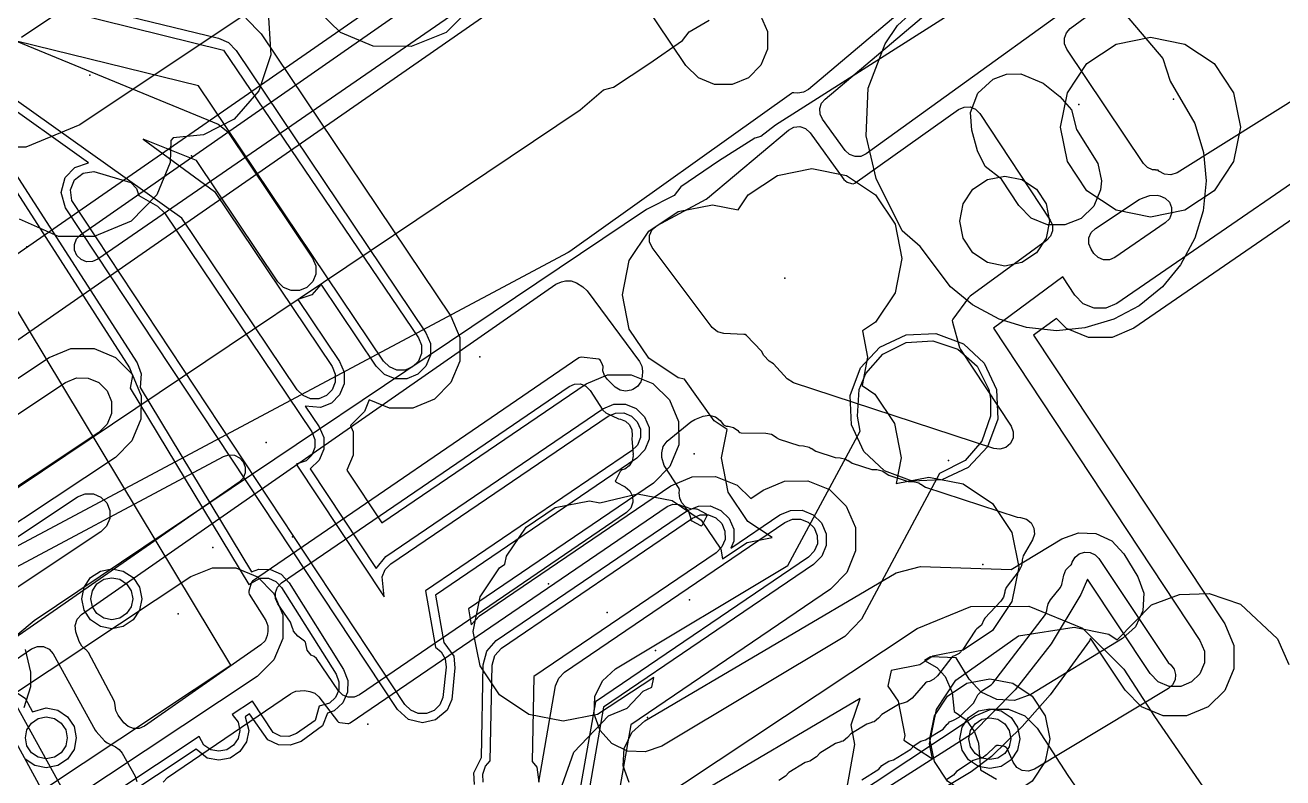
# Model space of a CAD drawing. Header units: metres. Extents: x 8738 to 9560, y -8972 to -7699.
# Drawn here: x 9314.67 to 9356.62, y -7965.08 to -7939.97 of the extents above; entities that cross this region are included whole.
import ezdxf

# ---------------------------------------------------------------- set-up
doc = ezdxf.new("R2010")
doc.units = ezdxf.units.M
for name, color, linetype in [('AI_GREENING_EXCLUSIONS', 1, 'Continuous'), ('AI_GREENING_LAWN', 82, 'Continuous'), ('AI_GREENING_REJECTED', 6, 'Continuous')]:
    doc.layers.add(name, color=color, linetype=linetype)

msp = doc.modelspace()

# ---------------------------------------------------------------- linework, layer by layer
at = {"layer": 'AI_GREENING_EXCLUSIONS'}
for points in [[(9342.246, -7914.149), (9344.919, -7918.065), (9345.149, -7918.607), (9345.152, -7919.196), (9344.929, -7919.741), (9344.513, -7920.158), (9332.529, -7928.165), (9331.989, -7928.389), (9331.403, -7928.389), (9330.863, -7928.165), (9330.702, -7928.005), (9326.572, -7930.826), (9326.705, -7931.147), (9326.705, -7931.732), (9326.481, -7932.273), (9326.067, -7932.687), (9314.545, -7940.385)], [(9353.291, -7934.66), (9339.694, -7943.31), (9339.214, -7943.687), (9339.011, -7943.744), (9337.802, -7944.512), (9336.536, -7945.361), (9336.316, -7945.649), (9335.391, -7946.126), (9314.962, -7959.84), (9314.417, -7960.296)], [(9353.291, -7934.66), (9339.694, -7943.31), (9339.214, -7943.687), (9339.011, -7943.744), (9337.802, -7944.512), (9336.536, -7945.361), (9336.316, -7945.649), (9335.391, -7946.126), (9314.962, -7959.84), (9314.417, -7960.296)], [(9328.012, -7935.597), (9316.49, -7943.295), (9314.687, -7944.042), (9312.737, -7944.042)], [(9339.202, -7939.643), (9339.427, -7940.184), (9339.429, -7940.769), (9339.206, -7941.31), (9338.793, -7941.725), (9338.253, -7941.95), (9337.668, -7941.951), (9337.126, -7941.729), (9336.711, -7941.316), (9333.771, -7936.937)], [(9309.04, -7937.767), (9321.281, -7940.8), (9327.785, -7950.4), (9327.89, -7950.652), (9327.891, -7950.925), (9327.787, -7951.177), (9327.594, -7951.371), (9327.342, -7951.476), (9327.069, -7951.477), (9326.816, -7951.373), (9326.623, -7951.18), (9320.451, -7941.99), (9314.374, -7940.508), (9321.104, -7943.271), (9321.424, -7943.53), (9324.257, -7947.748), (9324.362, -7948), (9324.363, -7948.273), (9324.259, -7948.526), (9324.066, -7948.72), (9323.814, -7948.825), (9323.541, -7948.825), (9323.288, -7948.721), (9323.095, -7948.529), (9320.382, -7944.489), (9318.6, -7943.771), (9320.987, -7945.524), (9324.905, -7951.358), (9325.01, -7951.611), (9325.011, -7951.884), (9324.907, -7952.136), (9324.714, -7952.33), (9324.462, -7952.435), (9324.189, -7952.436), (9323.936, -7952.332), (9323.743, -7952.139), (9319.896, -7946.411), (9313.716, -7942.016)], [(9312.904, -7938.4), (9321.118, -7940.403), (9321.453, -7940.554), (9321.711, -7940.817), (9328.034, -7950.232), (9328.184, -7950.593), (9328.185, -7950.983), (9328.037, -7951.344), (9327.761, -7951.62), (9327.401, -7951.77), (9327.011, -7951.771), (9326.65, -7951.623), (9326.374, -7951.347), (9324.54, -7948.616), (9324.233, -7948.969), (9323.763, -7949.119), (9325.154, -7951.191), (9325.304, -7951.551), (9325.305, -7951.942), (9325.157, -7952.302), (9324.882, -7952.579), (9324.521, -7952.729), (9324.012, -7952.681), (9324.476, -7953.372), (9324.626, -7953.732), (9324.627, -7954.122), (9324.478, -7954.483), (9324.173, -7954.772), (9326.372, -7958.097), (9326.695, -7957.698), (9333.943, -7952.769), (9334.302, -7952.617), (9334.693, -7952.614), (9335.054, -7952.761), (9335.332, -7953.034), (9335.485, -7953.393), (9335.488, -7953.784), (9335.341, -7954.145), (9335.068, -7954.423), (9328.356, -7958.987), (9328.637, -7960.567), (9328.966, -7961.027), (9329.006, -7961.415), (9328.899, -7962.465), (9328.742, -7962.823), (9328.355, -7963.153), (9327.922, -7963.251), (9327.454, -7963.135), (9327.088, -7962.803), (9316.014, -7946.063), (9315.873, -7945.552), (9316.005, -7945.055), (9316.321, -7944.718), (9316.783, -7944.565), (9313.626, -7942.32)], [(9351.358, -7939.601), (9352.624, -7941.086), (9352.868, -7941.841), (9353.69, -7943.251), (9353.98, -7944.214), (9354.071, -7945.164), (9353.97, -7946.165), (9353.69, -7947.077), (9353.214, -7947.964), (9352.607, -7948.7), (9351.827, -7949.336), (9350.984, -7949.783), (9350.021, -7950.073), (9349.071, -7950.164), (9348.07, -7950.063), (9347.158, -7949.783), (9346.271, -7949.307), (9345.535, -7948.7), (9344.525, -7947.353), (9343.925, -7946.831), (9343.057, -7945.084), (9342.727, -7943.661), (9342.794, -7942.077), (9343.355, -7940.593), (9343.769, -7939.979), (9344.937, -7938.906)], [(9329.631, -7939.294), (9328.709, -7940.216), (9327.544, -7940.686), (9326.275, -7940.669), (9325.191, -7940.216), (9324.478, -7939.525)], [(9312.902, -7956.404), (9333.178, -7942.794), (9333.957, -7942.133), (9334.298, -7942.042), (9335.473, -7941.259), (9336.601, -7940.486), (9336.819, -7940.196), (9337.49, -7939.798)], [(9312.902, -7956.404), (9333.178, -7942.794), (9333.957, -7942.133), (9334.298, -7942.042), (9335.473, -7941.259), (9336.601, -7940.486), (9336.819, -7940.196), (9337.49, -7939.798)], [(9322.78, -7939.727), (9322.868, -7940.957), (9322.464, -7942.16), (9321.638, -7943.103), (9320.618, -7943.626), (9319.604, -7943.729), (9319.525, -7943.817), (9319.508, -7944.547), (9319.055, -7945.631), (9318.2, -7946.508), (9316.968, -7947.023), (9315.78, -7947.023), (9314.481, -7946.44)], [(9322.025, -7939.734), (9322.541, -7940.259), (9328.864, -7949.675), (9329.165, -7950.395), (9329.166, -7951.176), (9328.869, -7951.897), (9328.319, -7952.45), (9327.599, -7952.751), (9326.818, -7952.752), (9326.146, -7952.476), (9325.99, -7952.856), (9325.52, -7953.328), (9325.606, -7953.534), (9325.608, -7954.315), (9325.401, -7954.817), (9326.566, -7956.576), (9333.381, -7951.943), (9334.099, -7951.638), (9334.88, -7951.632), (9335.603, -7951.925), (9336.159, -7952.472), (9336.464, -7953.19), (9336.47, -7953.971), (9336.177, -7954.694), (9335.63, -7955.25), (9329.454, -7959.45), (9329.549, -7959.982), (9329.823, -7959.678), (9336.203, -7955.341), (9336.922, -7955.036), (9337.702, -7955.03), (9338.425, -7955.323), (9338.874, -7955.764), (9339.282, -7955.486), (9340, -7955.182), (9340.781, -7955.175), (9341.504, -7955.468), (9342.06, -7956.016), (9342.365, -7956.734), (9342.371, -7957.514), (9342.078, -7958.238), (9341.531, -7958.794), (9334.876, -7963.319), (9334.23, -7966.989)], [(9360.575, -7942.736), (9351.086, -7949.256), (9350.723, -7949.41), (9350.328, -7949.413), (9349.963, -7949.263), (9349.685, -7948.983), (9349.28, -7948.37), (9346.966, -7950.076), (9353.858, -7960.497), (9354.007, -7960.858), (9354.006, -7961.248), (9353.855, -7961.608), (9353.579, -7961.884), (9353.218, -7962.032), (9352.828, -7962.031), (9352.468, -7961.881), (9352.192, -7961.604), (9350.103, -7958.459), (9349.882, -7958.972), (9348.897, -7960.618), (9347.696, -7962.146), (9346.239, -7963.626), (9341.701, -7966.513)], [(9361.087, -7943.597), (9351.652, -7950.08), (9350.926, -7950.39), (9350.137, -7950.394), (9349.407, -7950.094), (9349.073, -7949.758), (9348.306, -7950.317), (9354.691, -7959.944), (9354.988, -7960.665), (9354.986, -7961.446), (9354.685, -7962.166), (9354.132, -7962.716), (9353.41, -7963.013), (9352.63, -7963.011), (9351.91, -7962.711), (9351.36, -7962.158), (9350.211, -7960.429), (9350.17, -7960.508), (9348.864, -7962.315), (9347.927, -7963.373), (9346.909, -7964.368), (9346.224, -7964.878), (9343.184, -7966.712)], [(9314.348, -7944.934), (9318.399, -7951.238), (9318.542, -7951.601), (9318.506, -7952.058), (9322.217, -7958.213), (9322.458, -7958.121), (9322.848, -7958.132), (9323.204, -7958.291), (9323.472, -7958.574), (9325.292, -7961.466), (9325.432, -7961.831), (9325.421, -7962.221), (9325.262, -7962.577), (9324.979, -7962.845), (9324.758, -7962.93), (9324.589, -7963.345), (9323.872, -7963.866), (9323.505, -7963.998), (9323.115, -7963.98), (9322.762, -7963.814), (9322.151, -7962.947), (9322.002, -7963.045), (9322.126, -7963.499), (9322.05, -7963.882), (9321.833, -7964.206), (9321.509, -7964.423), (9321.126, -7964.499), (9320.743, -7964.423), (9320.368, -7964.13), (9316.435, -7966.742)], [(9332.582, -7965.33), (9332.971, -7964.232), (9334.131, -7963.01), (9334.746, -7962.759), (9335.287, -7962.189), (9335.577, -7962.06), (9335.64, -7961.741), (9333.76, -7962.969), (9332.612, -7963.197), (9331.464, -7962.969), (9330.491, -7962.318), (9329.841, -7961.345), (9329.612, -7960.197), (9329.841, -7959.049), (9330.491, -7958.076), (9330.671, -7957.955), (9330.724, -7957.688), (9331.375, -7956.715), (9332.348, -7956.064), (9333.496, -7955.836), (9333.842, -7955.905), (9335.099, -7955.604), (9336.247, -7955.832), (9337.22, -7956.483), (9337.87, -7957.456), (9337.935, -7957.781), (9338.755, -7957.233), (9339.582, -7957.068), (9338.774, -7956.528), (9338.123, -7955.555), (9337.895, -7954.407), (9338.083, -7953.462), (9337.652, -7953.175), (9336.662, -7951.779), (9336.446, -7951.736), (9335.473, -7951.086), (9334.822, -7950.113), (9334.594, -7948.965), (9334.822, -7947.817), (9335.473, -7946.843), (9336.446, -7946.193), (9337.594, -7945.965), (9338.458, -7946.136), (9338.792, -7945.636), (9339.765, -7944.986), (9340.913, -7944.757), (9342.062, -7944.986), (9343.035, -7945.636), (9343.685, -7946.609), (9343.913, -7947.757), (9343.685, -7948.906), (9343.035, -7949.879), (9342.598, -7950.171), (9342.773, -7951.053), (9342.585, -7951.998), (9343.016, -7952.286), (9343.666, -7953.259), (9343.895, -7954.407), (9343.724, -7955.266), (9344.812, -7955.05), (9345.96, -7955.278), (9346.934, -7955.928), (9347.584, -7956.902), (9347.812, -7958.05), (9347.584, -7959.198), (9346.934, -7960.171), (9345.96, -7960.821), (9344.944, -7961.023), (9344.518, -7961.308), (9343.552, -7961.5), (9343.448, -7962.02), (9343.787, -7962.526), (9344.015, -7963.674), (9343.984, -7963.829), (9344.936, -7964.453), (9344.836, -7963.947), (9345.064, -7962.799), (9345.714, -7961.826), (9347.801, -7960.35), (9349.666, -7960.059), (9350.814, -7960.288), (9351.093, -7960.475), (9352.241, -7959.313), (9353.172, -7958.963), (9354.166, -7958.936), (9355.216, -7959.288), (9356.44, -7960.447), (9356.826, -7961.303)], [(9314.096, -7945.097), (9318.147, -7951.401), (9318.247, -7951.655), (9318.173, -7952.086), (9322.123, -7958.638), (9322.508, -7958.417), (9322.781, -7958.424), (9323.031, -7958.536), (9323.218, -7958.734), (9325.038, -7961.626), (9325.136, -7961.881), (9325.129, -7962.154), (9325.017, -7962.404), (9324.819, -7962.591), (9324.474, -7962.687), (9324.347, -7963.167), (9323.717, -7963.609), (9323.46, -7963.701), (9323.187, -7963.688), (9322.94, -7963.572), (9322.246, -7962.524), (9321.572, -7962.971), (9321.773, -7963.231), (9321.826, -7963.499), (9321.773, -7963.767), (9321.621, -7963.994), (9321.394, -7964.146), (9321.126, -7964.199), (9320.858, -7964.146), (9320.631, -7963.994), (9320.467, -7963.705), (9316.234, -7966.515)], [(9311.003, -7970.481), (9315.378, -7965.403), (9321.523, -7961.323), (9313.486, -7947.99)], [(9308.805, -7955.478), (9315.463, -7951.058), (9316.185, -7950.761), (9316.965, -7950.763), (9317.685, -7951.064), (9318.235, -7951.617), (9318.532, -7952.339), (9318.53, -7953.12), (9318.229, -7953.84), (9317.676, -7954.39), (9311.501, -7958.49)], [(9309.358, -7956.311), (9316.016, -7951.891), (9316.377, -7951.742), (9316.767, -7951.743), (9317.127, -7951.894), (9317.402, -7952.171), (9317.551, -7952.531), (9317.55, -7952.922), (9317.399, -7953.282), (9317.122, -7953.557), (9310.706, -7957.817)], [(9312.223, -7958.496), (9316.416, -7955.712), (9316.668, -7955.608), (9316.941, -7955.609), (9317.193, -7955.714), (9317.386, -7955.908), (9317.49, -7956.161), (9317.489, -7956.434), (9317.384, -7956.686), (9317.19, -7956.878), (9312.957, -7959.689)], [(9329.656, -7965.304), (9329.635, -7964.914), (9329.887, -7964.409), (9329.948, -7961.313), (9330.068, -7960.856), (9330.385, -7960.505), (9336.765, -7956.168), (9337.125, -7956.015), (9337.515, -7956.012), (9337.877, -7956.159), (9338.155, -7956.432), (9338.307, -7956.792), (9338.31, -7957.182), (9338.213, -7957.422), (9339.844, -7956.313), (9340.203, -7956.161), (9340.593, -7956.158), (9340.955, -7956.304), (9341.233, -7956.578), (9341.385, -7956.937), (9341.389, -7957.327), (9341.242, -7957.689), (9340.969, -7957.967), (9333.964, -7962.729), (9333.189, -7967.136)], [(9329.947, -7965.229), (9329.932, -7964.957), (9330.022, -7964.699), (9330.185, -7964.517), (9330.248, -7961.319), (9330.332, -7960.999), (9330.554, -7960.753), (9336.934, -7956.416), (9337.186, -7956.309), (9337.459, -7956.307), (9337.712, -7956.409), (9337.907, -7956.601), (9338.013, -7956.852), (9338.015, -7957.126), (9337.913, -7957.379), (9337.721, -7957.573), (9331.64, -7961.708), (9331.585, -7964.544), (9331.741, -7964.733), (9331.799, -7965.226), (9332.363, -7962.019), (9332.465, -7961.76), (9332.659, -7961.561), (9340.013, -7956.561), (9340.264, -7956.455), (9340.537, -7956.452), (9340.79, -7956.555), (9340.985, -7956.747), (9341.092, -7956.998), (9341.094, -7957.271), (9340.991, -7957.524), (9340.8, -7957.719), (9333.691, -7962.553), (9332.876, -7967.185)], [(9334.812, -7965.24), (9334.619, -7964.687), (9334.652, -7964.103), (9334.905, -7963.576), (9335.342, -7963.186), (9343.726, -7958.24), (9344.539, -7958.033), (9347.565, -7958.137), (9349.254, -7957.109), (9349.804, -7956.908), (9350.388, -7956.933), (9350.919, -7957.18), (9351.315, -7957.611), (9351.781, -7958.377), (9351.981, -7958.927), (9351.957, -7959.511), (9351.71, -7960.042), (9351.279, -7960.438), (9348.221, -7962.298), (9347.672, -7962.499), (9347.087, -7962.474), (9346.556, -7962.227), (9346.16, -7961.796), (9345.722, -7961.075), (9344.873, -7961.046), (9344.671, -7961.165), (9345.083, -7961.402), (9345.357, -7961.701), (9345.591, -7962.237), (9345.661, -7962.873), (9346.054, -7963.152), (9346.338, -7963.548), (9346.467, -7963.932), (9346.536, -7964.815), (9347.076, -7965.132)], [(9314.281, -7962.294), (9320.192, -7958.368), (9320.914, -7958.072), (9321.695, -7958.074), (9322.415, -7958.375), (9322.965, -7958.928), (9323.261, -7959.65), (9323.259, -7960.43), (9322.958, -7961.151), (9322.405, -7961.701), (9316.188, -7965.829), (9315.525, -7966.113), (9314.131, -7966.43)], [(9332.241, -7968.191), (9344.422, -7960.103), (9346.212, -7959.364), (9348.148, -7959.361), (9349.941, -7960.094), (9351.32, -7961.453), (9352.34, -7963.037), (9358.848, -7972.479)], [(9314.662, -7960.8), (9314.843, -7961.559), (9314.845, -7962.043), (9314.622, -7962.752)], [(9314.662, -7960.8), (9314.843, -7961.559), (9314.845, -7962.043), (9314.622, -7962.752)], [(9314.343, -7962.211), (9314.667, -7962.428), (9314.91, -7962.881), (9314.91, -7962.881), (9315.373, -7962.751), (9315.756, -7962.827), (9316.08, -7963.044), (9316.297, -7963.368), (9316.373, -7963.751), (9316.297, -7964.134), (9316.08, -7964.458), (9315.756, -7964.675), (9315.373, -7964.751), (9314.99, -7964.675), (9314.666, -7964.458)], [(9341.319, -7969.682), (9342.347, -7963.967), (9342.222, -7963.314), (9342.518, -7962.435), (9336.866, -7965.77)], [(9334.177, -7971.106), (9346.358, -7963.018), (9346.895, -7962.797), (9347.476, -7962.796), (9348.014, -7963.016), (9348.427, -7963.424), (9349.45, -7965.011), (9355.957, -7974.453)]]:
    msp.add_lwpolyline(points, dxfattribs=at)
for points in [[(9352.209, -7946.372), (9351.061, -7946.143), (9350.087, -7945.493), (9349.437, -7944.52), (9349.209, -7943.372), (9349.437, -7942.223), (9350.087, -7941.25), (9351.061, -7940.6), (9352.209, -7940.372), (9353.357, -7940.6), (9354.33, -7941.25), (9354.98, -7942.223), (9355.209, -7943.372), (9354.98, -7944.52), (9354.33, -7945.493), (9353.357, -7946.143), (9352.209, -7946.372)], [(9349.568, -7942.793), (9349.74, -7943.456), (9350.457, -7944.59), (9350.571, -7945.164), (9350.541, -7945.464), (9350.314, -7946.004), (9349.898, -7946.416), (9349.356, -7946.637), (9348.771, -7946.634), (9348.231, -7946.407), (9347.819, -7945.991), (9347.237, -7945.109), (9346.695, -7944.691), (9346.434, -7944.167), (9346.245, -7943.471), (9346.205, -7942.887), (9346.45, -7942.238), (9346.961, -7941.769), (9347.408, -7941.605), (9347.884, -7941.59), (9348.623, -7941.901), (9349.189, -7942.348), (9349.568, -7942.793)], [(9319.316, -7946.227), (9324.227, -7953.539), (9324.332, -7953.791), (9324.332, -7954.064), (9324.228, -7954.317), (9324.036, -7954.51), (9323.709, -7954.616), (9326.639, -7959.043), (9326.572, -7958.381), (9326.676, -7958.135), (9326.864, -7957.946), (9334.112, -7953.018), (9334.363, -7952.911), (9334.637, -7952.909), (9334.89, -7953.011), (9335.084, -7953.203), (9335.191, -7953.454), (9335.193, -7953.727), (9335.091, -7953.981), (9334.899, -7954.175), (9328.026, -7958.848), (9328.36, -7960.721), (9328.549, -7960.875), (9328.679, -7961.115), (9328.707, -7961.387), (9328.606, -7962.401), (9328.496, -7962.651), (9328.308, -7962.835), (9328.055, -7962.938), (9327.782, -7962.937), (9327.53, -7962.831), (9327.338, -7962.637), (9316.226, -7945.818), (9316.179, -7945.463), (9316.312, -7945.133), (9316.605, -7944.905), (9316.962, -7944.858), (9318.197, -7945.221), (9318.38, -7945.424), (9318.461, -7945.654), (9319.083, -7946.01), (9319.316, -7946.227)], [(9348.405, -7945.445), (9348.73, -7945.932), (9348.844, -7946.506), (9348.73, -7947.08), (9348.405, -7947.567), (9347.918, -7947.892), (9347.344, -7948.006), (9346.77, -7947.892), (9346.283, -7947.567), (9345.958, -7947.08), (9345.844, -7946.506), (9345.958, -7945.932), (9346.283, -7945.445), (9346.77, -7945.12), (9347.344, -7945.006), (9347.918, -7945.12), (9348.405, -7945.445)], [(9344.062, -7950.3), (9345.048, -7950.261), (9345.965, -7950.602), (9346.664, -7951.249), (9347.073, -7952.131), (9347.112, -7953.117), (9346.771, -7954.034), (9346.124, -7954.733), (9345.242, -7955.142), (9344.256, -7955.181), (9343.339, -7954.84), (9342.64, -7954.193), (9342.231, -7953.311), (9342.192, -7952.325), (9342.533, -7951.408), (9343.18, -7950.709), (9344.062, -7950.3)], [(9343.283, -7950.947), (9344.063, -7950.56), (9344.949, -7950.501), (9345.782, -7950.786), (9346.426, -7951.352), (9346.813, -7952.132), (9346.872, -7952.424), (9346.872, -7953.018), (9346.587, -7953.851), (9346.021, -7954.495), (9345.168, -7954.931), (9342.563, -7959.785), (9342.012, -7960.363), (9335.902, -7964.023), (9335.351, -7964.22), (9334.766, -7964.192), (9334.237, -7963.941), (9333.844, -7963.508), (9333.647, -7962.956), (9333.676, -7962.372), (9333.927, -7961.843), (9334.36, -7961.45), (9340.115, -7958.002), (9342.525, -7953.512), (9342.432, -7953.018), (9342.491, -7952.132), (9342.717, -7951.591), (9343.283, -7950.947)], [(9317.558, -7960.107), (9317.175, -7960.031), (9316.851, -7959.814), (9316.634, -7959.49), (9316.558, -7959.107), (9316.634, -7958.724), (9316.851, -7958.4), (9317.175, -7958.183), (9317.558, -7958.107), (9317.941, -7958.183), (9318.265, -7958.4), (9318.482, -7958.724), (9318.558, -7959.107), (9318.482, -7959.49), (9318.265, -7959.814), (9317.941, -7960.031), (9317.558, -7960.107)], [(9317.29, -7959.754), (9317.063, -7959.602), (9316.911, -7959.375), (9316.858, -7959.107), (9316.911, -7958.839), (9317.063, -7958.612), (9317.29, -7958.46), (9317.558, -7958.407), (9317.826, -7958.46), (9318.053, -7958.612), (9318.205, -7958.839), (9318.258, -7959.107), (9318.205, -7959.375), (9318.053, -7959.602), (9317.826, -7959.754), (9317.558, -7959.807), (9317.29, -7959.754)], [(9346.849, -7965.777), (9346.084, -7965.625), (9345.435, -7965.191), (9345.001, -7964.542), (9344.849, -7963.777), (9345.001, -7963.012), (9345.435, -7962.363), (9346.084, -7961.929), (9346.849, -7961.777), (9347.614, -7961.929), (9348.263, -7962.363), (9348.697, -7963.012), (9348.849, -7963.777), (9348.697, -7964.542), (9348.263, -7965.191), (9347.614, -7965.625), (9346.849, -7965.777)], [(9346.466, -7964.701), (9346.142, -7964.484), (9345.925, -7964.16), (9345.849, -7963.777), (9345.925, -7963.394), (9346.142, -7963.07), (9346.466, -7962.853), (9346.849, -7962.777), (9347.232, -7962.853), (9347.556, -7963.07), (9347.773, -7963.394), (9347.849, -7963.777), (9347.773, -7964.16), (9347.556, -7964.484), (9347.232, -7964.701), (9346.849, -7964.777), (9346.466, -7964.701)], [(9315.105, -7964.398), (9314.878, -7964.246), (9314.726, -7964.019), (9314.673, -7963.751), (9314.726, -7963.483), (9314.878, -7963.256), (9315.105, -7963.104), (9315.373, -7963.051), (9315.641, -7963.104), (9315.868, -7963.256), (9316.02, -7963.483), (9316.073, -7963.751), (9316.02, -7964.019), (9315.868, -7964.246), (9315.641, -7964.398), (9315.373, -7964.451), (9315.105, -7964.398)], [(9346.581, -7964.424), (9346.354, -7964.272), (9346.202, -7964.045), (9346.149, -7963.777), (9346.202, -7963.509), (9346.354, -7963.282), (9346.581, -7963.13), (9346.849, -7963.077), (9347.117, -7963.13), (9347.344, -7963.282), (9347.496, -7963.509), (9347.549, -7963.777), (9347.496, -7964.045), (9347.344, -7964.272), (9347.117, -7964.424), (9346.849, -7964.477), (9346.581, -7964.424)]]:
    msp.add_lwpolyline(points, close=True, dxfattribs=at)
at = {"layer": 'AI_GREENING_LAWN'}
for points in [[(9313.753, -7950.92), (9344.3, -7929.707)], [(9350.454, -7933.963), (9340.799, -7942.117), (9340.631, -7942.211), (9340.441, -7942.234), (9340.306, -7942.225), (9340.264, -7942.229), (9340.227, -7942.247), (9332.834, -7947.52), (9332.779, -7947.554), (9312.27, -7958.488)], [(9335.799, -7934.875), (9317.088, -7947.782), (9316.909, -7947.86), (9316.714, -7947.863), (9316.533, -7947.791), (9316.393, -7947.656), (9316.315, -7947.477), (9316.312, -7947.283), (9316.383, -7947.101), (9316.518, -7946.961), (9329.042, -7938.228)], [(9363.387, -7938.452), (9353.096, -7944.894), (9352.892, -7944.967), (9352.677, -7944.947), (9352.491, -7944.838), (9352.464, -7944.813), (9352.378, -7944.811), (9352.378, -7944.802), (9352.279, -7944.798), (9352.107, -7944.723), (9351.975, -7944.589), (9349.413, -7940.767), (9349.339, -7940.593), (9349.336, -7940.403), (9349.403, -7940.226), (9349.531, -7940.087), (9353.104, -7937.447)], [(9328.32, -7937.945), (9313.111, -7948.505)], [(9319.271, -7965.226), (9319.416, -7965.072), (9323.514, -7962.286), (9323.601, -7962.239), (9323.698, -7962.197), (9323.984, -7962.166), (9324.158, -7962.199), (9324.327, -7962.263), (9324.462, -7962.384), (9325.089, -7963.192), (9325.123, -7963.222), (9325.167, -7963.237), (9325.426, -7963.272), (9325.469, -7963.27), (9325.509, -7963.252), (9325.509, -7963.252), (9336.082, -7956.033), (9336.272, -7955.954), (9336.478, -7955.959), (9336.664, -7956.046), (9336.8, -7956.2), (9336.862, -7956.397), (9336.87, -7956.481), (9336.904, -7956.509), (9337.192, -7956.663), (9337.232, -7956.675), (9337.258, -7956.643), (9337.412, -7956.355), (9337.424, -7956.315), (9337.392, -7956.289), (9337.104, -7956.135), (9337.06, -7956.122), (9337.036, -7956.124), (9336.86, -7956.11), (9336.699, -7956.036), (9336.575, -7955.91), (9336.502, -7955.749), (9336.489, -7955.573), (9336.499, -7955.483), (9336.481, -7955.433), (9335.983, -7954.663), (9335.903, -7954.396), (9335.902, -7954.245), (9335.949, -7954.029), (9336.085, -7953.854), (9336.877, -7953.206), (9337.008, -7953.128), (9337.285, -7953.018), (9337.491, -7952.982), (9337.694, -7953.035), (9337.857, -7953.165), (9337.969, -7953.302), (9338.006, -7953.332), (9338.052, -7953.346), (9338.12, -7953.35), (9338.294, -7953.396), (9338.441, -7953.5), (9338.474, -7953.534), (9338.512, -7953.56), (9338.558, -7953.569), (9339.38, -7953.58), (9339.564, -7953.618), (9339.72, -7953.72), (9339.724, -7953.724), (9339.819, -7953.781), (9340.472, -7953.994), (9340.637, -7954.001), (9340.822, -7954.046), (9340.885, -7954.09), (9340.888, -7954.085), (9341.043, -7954.182), (9341.691, -7954.394), (9341.856, -7954.401), (9342.041, -7954.446), (9342.103, -7954.49), (9342.107, -7954.485), (9342.261, -7954.582), (9342.909, -7954.793), (9343.074, -7954.801), (9343.259, -7954.845), (9343.321, -7954.89), (9343.325, -7954.885), (9343.479, -7954.982), (9344.127, -7955.193), (9344.293, -7955.201), (9344.477, -7955.245), (9344.54, -7955.29), (9344.544, -7955.285), (9344.698, -7955.382), (9347.76, -7956.387), (9347.876, -7956.395), (9348.07, -7956.45), (9348.227, -7956.577), (9348.321, -7956.756), (9348.337, -7956.957), (9348.271, -7957.148), (9347.957, -7957.68), (9347.923, -7957.814), (9347.924, -7957.844), (9347.901, -7958.013), (9347.823, -7958.164), (9347.398, -7958.729), (9347.349, -7958.858), (9347.347, -7958.887), (9347.306, -7959.051), (9347.214, -7959.192), (9346.682, -7959.761), (9346.661, -7959.793), (9346.654, -7959.816), (9346.566, -7959.99), (9346.419, -7960.117), (9346.392, -7960.132), (9346.366, -7960.161), (9345.948, -7960.804), (9345.826, -7960.933), (9345.667, -7961.012), (9345.642, -7961.019), (9345.607, -7961.036), (9345.579, -7961.062), (9345.105, -7961.683), (9344.983, -7961.796), (9344.831, -7961.864), (9344.767, -7961.88), (9344.734, -7961.894), (9344.706, -7961.917), (9344.259, -7962.428), (9344.092, -7962.552), (9343.988, -7962.576), (9343.988, -7962.578), (9343.797, -7962.635), (9343.251, -7962.975), (9343.139, -7963.097), (9342.987, -7963.21), (9342.912, -7963.229), (9342.914, -7963.235), (9342.74, -7963.291), (9342.215, -7963.62), (9342.104, -7963.741), (9341.951, -7963.855), (9341.877, -7963.874), (9341.879, -7963.88), (9341.705, -7963.936), (9341.179, -7964.265), (9341.071, -7964.383), (9340.844, -7964.525), (9340.689, -7964.57), (9340.144, -7964.91), (9340.035, -7965.028), (9339.808, -7965.17)], [(9342.577, -7965.146), (9343.141, -7964.793), (9343.25, -7964.675), (9343.477, -7964.533), (9343.631, -7964.488), (9344.216, -7964.123), (9344.325, -7964.005), (9344.552, -7963.863), (9344.707, -7963.818), (9345.288, -7963.456), (9345.428, -7963.297), (9345.434, -7963.302), (9345.504, -7963.215), (9345.635, -7963.155), (9345.635, -7963.154), (9345.821, -7963.058), (9346.3, -7962.597), (9346.371, -7962.475), (9346.445, -7962.315), (9346.578, -7962.186), (9346.89, -7961.981), (9346.951, -7961.924), (9348.702, -7959.635), (9348.752, -7959.504), (9348.758, -7959.426), (9348.792, -7959.278), (9348.869, -7959.146), (9349.202, -7958.736), (9349.253, -7958.628), (9349.313, -7958.324), (9349.384, -7958.149), (9349.515, -7958.012), (9349.536, -7957.998), (9349.563, -7957.972), (9349.58, -7957.939), (9349.599, -7957.885), (9349.69, -7957.725), (9349.833, -7957.609), (9350.008, -7957.552), (9350.191, -7957.562), (9350.359, -7957.638), (9350.487, -7957.77), (9352.8, -7961.231), (9352.886, -7961.308), (9352.997, -7961.456), (9353.048, -7961.635), (9353.03, -7961.819), (9352.946, -7961.984), (9352.807, -7962.107), (9348.34, -7964.791), (9348.141, -7964.859), (9347.932, -7964.839), (9347.749, -7964.735), (9347.625, -7964.565), (9347.423, -7964.109), (9347.389, -7964.066), (9347.339, -7964.043), (9347.133, -7964.003), (9347.078, -7964.005), (9347.03, -7964.034), (9346.741, -7964.32), (9346.59, -7964.423), (9346.423, -7964.462), (9346.29, -7964.506), (9345.739, -7964.872), (9345.633, -7964.993), (9345.41, -7965.142)], [(9314.135, -7961.289), (9314.882, -7960.779), (9315.073, -7960.7), (9315.279, -7960.705), (9315.466, -7960.794), (9315.601, -7960.95), (9317.004, -7963.489), (9317.035, -7963.533), (9317.035, -7963.533), (9317.318, -7963.854), (9317.397, -7963.914), (9317.682, -7964.05), (9317.807, -7964.136), (9317.901, -7964.256), (9318.338, -7965.031), (9318.396, -7965.202)], [(9313.115, -7961.62), (9323.111, -7979.989), (9323.168, -7980.171), (9323.154, -7980.36), (9323.069, -7980.531), (9322.927, -7980.658), (9310.008, -7988.355)], [(9318.195, -7969.583), (9313.979, -7961.943)]]:
    msp.add_lwpolyline(points, dxfattribs=at)
for points in [[(9352.756, -7936.644), (9352.759, -7936.835), (9352.69, -7937.013), (9352.56, -7937.153), (9342.723, -7944.268), (9342.546, -7944.349), (9342.351, -7944.357), (9342.168, -7944.288), (9342.025, -7944.155), (9341.27, -7943.109), (9341.192, -7942.94), (9341.18, -7942.755), (9341.236, -7942.578), (9341.353, -7942.434), (9350.709, -7934.533), (9350.892, -7934.435), (9351.1, -7934.42), (9351.296, -7934.491), (9351.446, -7934.636), (9352.681, -7936.468), (9352.756, -7936.644)], [(9342.34, -7945.242), (9345.807, -7942.782), (9345.989, -7942.701), (9346.188, -7942.698), (9346.372, -7942.773), (9346.513, -7942.914), (9348.865, -7946.473), (9348.938, -7946.648), (9348.94, -7946.837), (9348.872, -7947.014), (9348.743, -7947.152), (9346.188, -7949.017), (9346.133, -7949.071), (9345.616, -7949.781), (9345.596, -7949.829), (9345.598, -7949.882), (9345.835, -7950.727), (9345.867, -7950.797), (9347.555, -7953.349), (9347.631, -7953.539), (9347.624, -7953.744), (9347.536, -7953.928), (9347.381, -7954.062), (9347.185, -7954.122), (9346.982, -7954.1), (9340.303, -7951.901), (9340.092, -7951.766), (9339.632, -7951.27), (9339.491, -7951.184), (9339.31, -7950.993), (9339.233, -7950.849), (9338.726, -7950.322), (9338.689, -7950.296), (9338.644, -7950.286), (9337.973, -7950.262), (9337.759, -7950.205), (9337.591, -7950.062), (9335.585, -7947.391), (9335.496, -7947.197), (9335.497, -7946.983), (9335.587, -7946.789), (9335.749, -7946.65), (9337.384, -7945.777), (9337.428, -7945.748), (9340.127, -7943.469), (9340.307, -7943.372), (9340.511, -7943.355), (9340.704, -7943.421), (9340.855, -7943.559), (9341.981, -7945.119), (9342.094, -7945.205), (9342.232, -7945.256), (9342.288, -7945.263), (9342.34, -7945.242)], [(9350.37, -7946.754), (9351.836, -7945.788), (9351.962, -7945.728), (9352.182, -7945.659), (9352.434, -7945.647), (9352.523, -7945.666), (9352.701, -7945.742), (9352.837, -7945.879), (9352.91, -7946.058), (9352.911, -7946.251), (9352.838, -7946.43), (9352.703, -7946.568), (9351.021, -7947.723), (9350.839, -7947.8), (9350.642, -7947.802), (9350.46, -7947.726), (9350.321, -7947.587), (9350.229, -7947.447), (9350.155, -7947.267), (9350.156, -7947.071), (9350.232, -7946.892), (9350.37, -7946.754)], [(9335.166, -7951.188), (9335.244, -7951.344), (9335.263, -7951.518), (9335.252, -7951.694), (9335.205, -7951.875), (9335.096, -7952.026), (9334.938, -7952.126), (9334.883, -7952.148), (9334.698, -7952.183), (9334.512, -7952.147), (9334.353, -7952.045), (9334.091, -7951.794), (9333.991, -7951.659), (9333.941, -7951.499), (9333.946, -7951.359), (9333.932, -7951.299), (9333.864, -7951.155), (9333.841, -7951.122), (9333.803, -7951.112), (9333.216, -7951.053), (9333.175, -7951.056), (9333.137, -7951.074), (9322.254, -7958.517), (9322.225, -7958.546), (9322.207, -7958.583), (9322.127, -7958.858), (9322.124, -7958.907), (9322.141, -7958.953), (9322.697, -7959.839), (9322.764, -7960.011), (9322.765, -7960.196), (9322.74, -7960.331), (9322.668, -7960.511), (9322.534, -7960.651), (9318.643, -7963.359), (9318.468, -7963.437), (9318.277, -7963.443), (9318.098, -7963.376), (9317.956, -7963.247), (9317.768, -7962.995), (9317.691, -7962.84), (9317.671, -7962.668), (9317.671, -7962.66), (9317.643, -7962.532), (9316.782, -7960.9), (9316.692, -7960.804), (9316.684, -7960.799), (9316.555, -7960.686), (9316.471, -7960.536), (9316.357, -7960.21), (9316.331, -7959.996), (9316.397, -7959.792), (9316.543, -7959.634), (9332.365, -7948.612), (9332.554, -7948.531), (9332.697, -7948.503), (9332.883, -7948.502), (9333.057, -7948.569), (9333.276, -7948.704), (9333.414, -7948.831), (9335.166, -7951.188)], [(9334.826, -7953.311), (9334.904, -7953.477), (9334.916, -7953.66), (9334.903, -7953.775), (9334.948, -7954.29), (9334.941, -7954.29), (9334.95, -7954.341), (9334.915, -7954.519), (9334.818, -7954.673), (9334.673, -7954.782), (9334.584, -7954.808), (9334.55, -7954.825), (9334.521, -7954.861), (9334.367, -7955.149), (9334.355, -7955.189), (9334.387, -7955.215), (9334.686, -7955.375), (9334.842, -7955.505), (9334.933, -7955.687), (9334.944, -7955.891), (9334.873, -7956.082), (9334.732, -7956.229), (9325.816, -7962.317), (9325.637, -7962.394), (9325.442, -7962.396), (9325.261, -7962.323), (9325.121, -7962.186), (9324.383, -7961.105), (9324.31, -7961.038), (9324.209, -7960.986), (9324.079, -7960.82), (9324.028, -7960.615), (9324.028, -7960.611), (9324.015, -7960.56), (9323.981, -7960.52), (9323.765, -7960.361), (9323.621, -7960.194), (9323.591, -7960.088), (9323.587, -7960.09), (9323.521, -7959.894), (9323.094, -7959.279), (9323.016, -7959.1), (9323.013, -7958.904), (9323.085, -7958.722), (9323.222, -7958.582), (9332.812, -7952.021), (9332.994, -7951.944), (9333.191, -7951.943), (9333.374, -7952.019), (9333.512, -7952.159), (9333.942, -7952.815), (9334.043, -7952.903), (9334.465, -7953.1), (9334.525, -7953.114), (9334.694, -7953.184), (9334.826, -7953.311)], [(9313.524, -7960.777), (9313.336, -7960.689), (9313.2, -7960.532), (9312.651, -7959.54), (9312.592, -7959.352), (9312.609, -7959.156), (9312.701, -7958.982), (9312.853, -7958.857), (9321.283, -7954.363), (9321.462, -7954.307), (9321.65, -7954.321), (9321.818, -7954.404), (9321.945, -7954.543), (9322.011, -7954.719), (9322.008, -7954.907), (9321.935, -7955.08), (9321.804, -7955.214), (9313.923, -7960.701), (9313.732, -7960.781), (9313.524, -7960.777)]]:
    msp.add_lwpolyline(points, close=True, dxfattribs=at)
at = {"layer": 'AI_GREENING_REJECTED'}
for p in [(9316.82, -7941.64), (9352.98, -7942.44), (9349.82, -7942.62), (9320.22, -7944.33), (9314.72, -7947.37), (9340.01, -7948.41), (9329.84, -7951.04), (9322.71, -7953.9), (9336.98, -7954.27), (9345.47, -7954.5), (9323.58, -7957.04), (9320.93, -7957.4), (9346.62, -7957.97), (9332.13, -7958.61), (9336.83, -7959.15), (9319.77, -7959.61), (9334.08, -7959.57), (9335.7, -7960.83), (9326.1, -7963.29), (9335.43, -7963.07)]:
    msp.add_point(p, dxfattribs=at)

doc.saveas('drawing.dxf')
